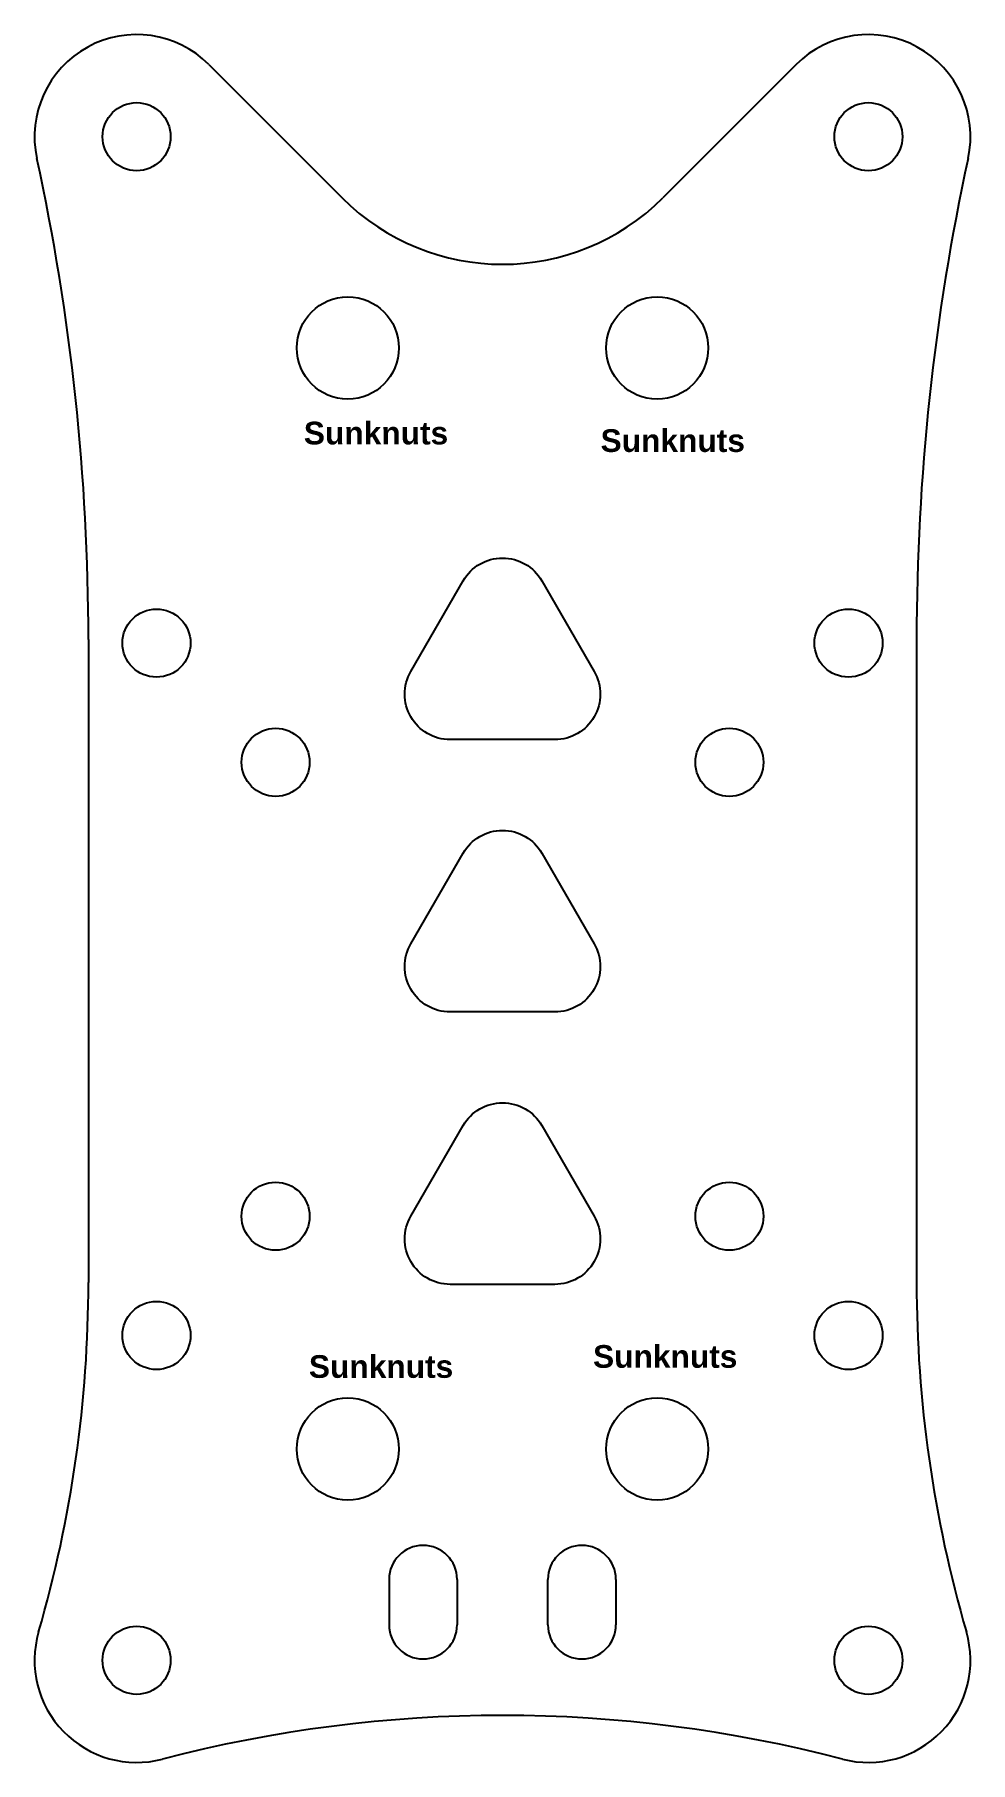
# Model space of a CAD drawing. Header units: millimetres. Extents: x -20.6 to 20.6, y -38.1 to 38.1.
import ezdxf

# ---------------------------------------------------------------- set-up
doc = ezdxf.new("R2010")
doc.units = ezdxf.units.MM
doc.layers.get('0').update_dxf_attribs({"lineweight": 25, "true_color": 0xffffff})
doc.styles.add('textstyle0', font='')
doc.styles.add('textstyle1', font='')
doc.styles.add('textstyle2', font='')
doc.styles.add('textstyle3', font='')
doc.styles.get('textstyle0').set_extended_font_data('Arial', bold=True)
doc.styles.get('textstyle1').set_extended_font_data('Arial', bold=True)
doc.styles.get('textstyle2').set_extended_font_data('Arial', bold=True)
doc.styles.get('textstyle3').set_extended_font_data('Arial', bold=True)

# ---------------------------------------------------------------- blocks, each defined once
blk = doc.blocks.new('triangle')
for p, q in [((-3, 4.041), (-7, 1.732)), ((0, -2.309), (0, 2.309)), ((-7, -1.732), (-3, -4.041))]:
    blk.add_line(p, q)
for centre, start, end in [((-2, 2.309), 360, 120), ((-6, 0), 120, 240), ((-2, -2.309), 240, 360)]:
    blk.add_arc(centre, 2, start, end)

msp = doc.modelspace()

# ---------------------------------------------------------------- linework, layer by layer
for p, q in [((-12.945, 36.745), (-7.071, 30.871)), ((12.945, 36.745), (7.071, 30.871)), ((-18.252, 11.411), (-18.252, -16.921)), ((18.252, 11.411), (18.252, -16.921)), ((-5, -30), (-5, -32)), ((-2, -30), (-2, -32)), ((2, -32), (2, -30)), ((5, -30), (5, -32))]:
    msp.add_line(p, q)
for centre, radius in [((-16.127, 33.563), 1.5), ((16.127, 33.563), 1.5), ((-6.818, 24.254), 2.25), ((6.818, 24.254), 2.25), ((-15.252, 11.252), 1.5), ((15.252, 11.252), 1.5), ((-10, 6), 1.5), ((10, 6), 1.5), ((-10, -14), 1.5), ((10, -14), 1.5), ((-15.252, -19.252), 1.5), ((15.252, -19.252), 1.5), ((-6.818, -24.254), 2.25), ((6.818, -24.254), 2.25), ((-16.127, -33.563), 1.5), ((16.127, -33.563), 1.5)]:
    msp.add_circle(centre, radius)
for centre, radius, start, end in [((16.127, 33.563), 4.5, 347.76181, 135), ((-16.127, 33.563), 4.5, 45, 192.23819), ((-118.252, 11.411), 100, 360, 12.23819), ((118.252, 11.411), 100, 167.76181, 180), ((0, 37.942), 10, 225, 315), ((-73.252, -16.921), 55, 343.75776, 0), ((73.252, -16.921), 55, 180, 196.24224), ((-3.5, -30), 1.5, 0, 180), ((3.5, -30), 1.5, 0, 180), ((-16.127, -33.563), 4.5, 163.75776, 284.63702), ((-3.5, -32), 1.5, 180, 0), ((3.5, -32), 1.5, 180, 0), ((16.127, -33.563), 4.5, 255.36298, 16.24224), ((0, -95.312), 59.32, 75.36298, 104.63702)]:
    msp.add_arc(centre, radius, start, end)

# ---------------------------------------------------------------- block references
at = {"yscale": -1, "rotation": 270}
for p in [(0, 7), (0, -5), (0, -17)]:
    msp.add_blockref('triangle', p, dxfattribs=at)

# ---------------------------------------------------------------- texts
at = {"char_height": 1, "attachment_point": 1}
for insert, style in [((-8.757, 21.006), 'textstyle1'), ((4.323, 20.674), 'textstyle2'), ((3.991, -19.676), 'textstyle0'), ((-8.535, -20.119), 'textstyle3')]:
    msp.add_mtext('\\c0;Sunknuts', dxfattribs=dict(at, insert=insert, style=style))

doc.saveas('drawing.dxf')
